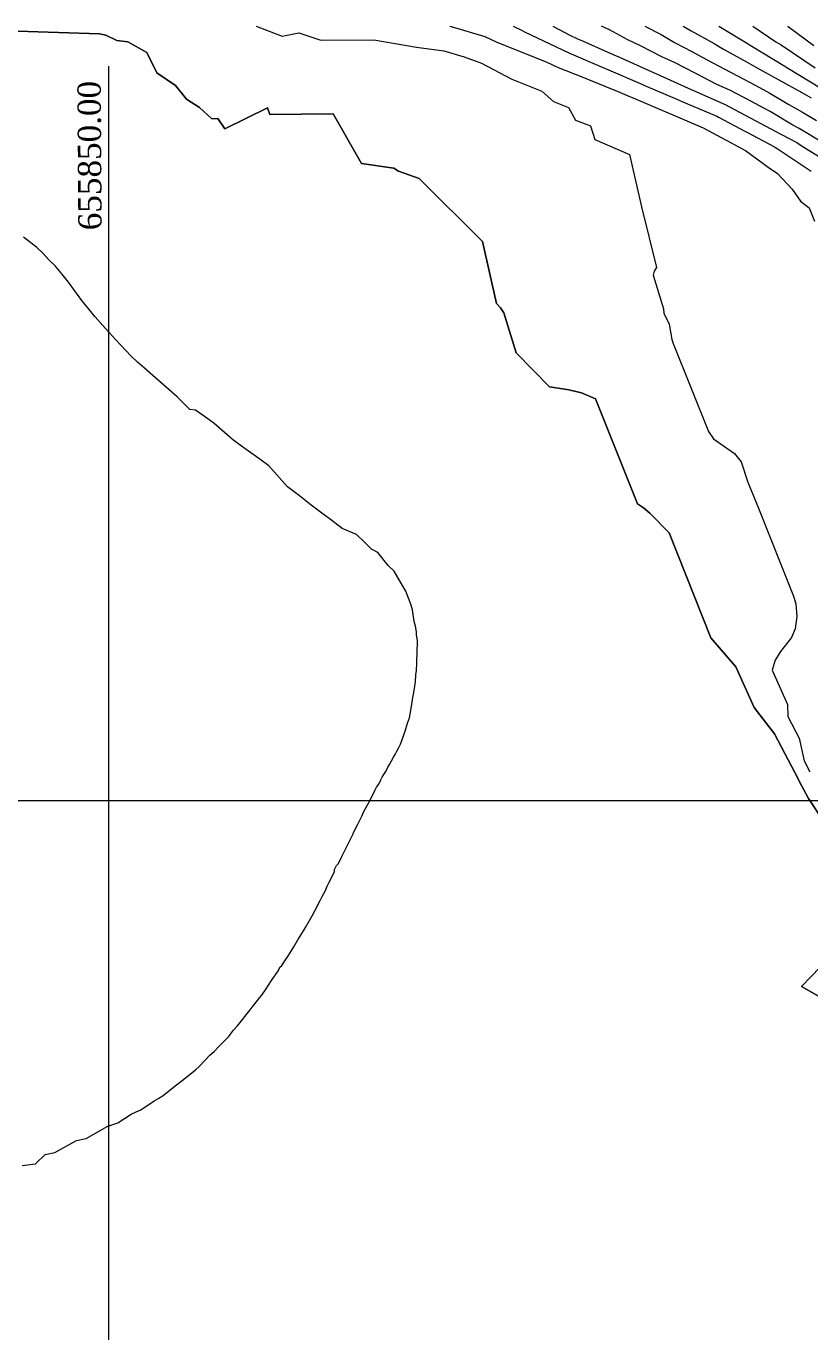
# Model space of a CAD drawing. Header units: metres. Extents: x -207 to 292, y -187 to 169.
# Drawn here: x 94.4 to 145, y 84.7 to 168.8 of the extents above; entities that cross this region are included whole.
import ezdxf

# ---------------------------------------------------------------- set-up
doc = ezdxf.new("R2010")
doc.units = ezdxf.units.M
for name, color, linetype, lineweight in [('C-TOPO-MAJR', 7, 'Continuous', 35), ('C-TOPO-MINR', 7, 'Continuous', 9), ('grilla', 7, 'Continuous', 9)]:
    doc.layers.add(name, color=color, linetype=linetype, lineweight=lineweight)
doc.layers.add('PR10-ARQ-PL-001-Emplazamiento-C-1_dwg', color=7, linetype='Continuous', lineweight=9, true_color=0x767676)
doc.layers.add('TEXTO', color=5, linetype='Continuous', lineweight=9, true_color=0x0000ff)
doc.styles.add('Times New Roman_2', font='times.ttf', dxfattribs={"height": 1.5})

# ---------------------------------------------------------------- blocks, each defined once
blk = doc.blocks.new('PR10-ARQ-PL-001-Emplazamiento-C-1_dwg-674643-PLANTA EMPLAZAMIENTO ACTUALIZADO')
at = {"layer": 'C-TOPO-MAJR', "color": 1, "lineweight": 9, "true_color": 0xff0000, "flags": 128}
for points in [[(94.169, 95.393), (95.036, 95.493), (95.651, 96.108), (96.278, 96.235), (97.676, 97.013), (98.303, 97.14), (99.701, 97.918), (100.35, 98.137), (101.203, 98.706), (101.517, 98.848), (101.832, 98.99), (102.685, 99.559), (102.974, 99.727), (103.264, 99.896), (104.03, 100.532), (104.578, 100.93), (105.345, 101.567), (105.607, 101.801), (106.28, 102.497), (106.543, 102.731), (106.879, 103.079), (107.216, 103.427), (107.464, 103.696), (107.802, 104.122), (108.05, 104.391), (108.388, 104.817), (108.527, 104.994), (108.865, 105.42), (109.004, 105.597), (109.342, 106.023), (109.482, 106.2), (109.621, 106.377), (109.904, 106.791), (110.013, 106.959), (110.296, 107.373), (110.405, 107.541), (110.688, 107.955), (110.779, 108.174), (110.907, 108.291), (111.19, 108.705), (111.299, 108.873), (111.569, 109.327), (111.678, 109.494), (111.948, 109.948), (112.057, 110.116), (112.192, 110.343), (112.301, 110.51), (112.436, 110.737), (112.605, 111.042), (112.875, 111.495), (113.044, 111.8), (113.379, 112.471), (113.506, 112.733), (113.727, 113.118), (113.841, 113.404), (113.969, 113.666), (114.123, 113.935), (114.303, 114.337), (114.31, 114.467), (114.444, 114.733), (114.558, 114.862), (114.765, 115.26), (114.893, 115.533), (115.021, 115.795), (115.355, 116.466), (115.483, 116.728), (115.557, 116.894), (115.818, 117.399), (115.945, 117.661), (116.073, 117.923), (116.2, 118.219), (116.408, 118.594), (116.596, 118.937), (116.713, 119.191), (116.888, 119.492), (116.931, 119.608), (117.025, 119.779), (117.158, 119.974), (117.294, 120.257), (117.388, 120.428), (117.482, 120.599), (117.611, 120.787), (117.751, 121.077), (117.845, 121.248), (118.115, 121.726), (118.209, 121.897), (118.303, 122.068), (118.437, 122.307), (118.572, 122.546), (118.628, 122.719), (118.798, 123.227), (118.854, 123.4), (119.023, 123.908), (119.136, 124.253), (119.267, 124.986), (119.307, 125.271), (119.348, 125.556), (119.412, 125.878), (119.479, 126.289), (119.519, 126.574), (119.543, 127.028), (119.584, 127.312), (119.608, 127.766), (119.606, 127.952), (119.63, 128.406), (119.628, 128.591), (119.652, 129.045), (119.65, 129.231), (119.588, 129.604), (119.586, 129.789), (119.524, 130.162), (119.487, 130.314), (119.449, 130.466), (119.326, 131.211), (119.251, 131.515), (118.897, 132.425), (118.636, 132.883), (118.392, 133.295), (118.147, 133.708), (117.756, 134.083), (117.09, 134.901), (116.699, 135.131), (116.211, 135.605), (115.724, 136.079), (114.804, 136.457), (114.042, 137.048), (113.57, 137.377), (112.809, 137.969), (112.047, 138.56), (111.285, 139.152), (110.083, 140.494), (109.495, 140.918), (108.907, 141.341), (108.319, 141.765), (107.731, 142.189), (106.523, 143.248), (105.935, 143.671), (105.347, 144.095), (104.978, 144.134), (104.171, 144.943), (102.964, 146.002), (102.067, 146.79), (101.618, 147.184), (101.17, 147.579), (100.219, 148.614), (99.545, 149.359), (99.208, 149.731), (98.871, 150.104), (98.019, 151.16), (97.157, 152.337), (96.731, 152.865), (96.518, 153.129), (96.305, 153.393), (95.923, 153.753), (95.509, 154.208), (95.127, 154.568), (94.266, 155.232)], [(145.71, 106.197), (144.404, 106.936), (149.202, 111.89)], [(145.833, 117.593), (144.857, 119.053), (144.421, 119.886), (143.985, 120.718), (143.549, 121.55), (142.677, 123.215), (141.359, 124.909), (140.18, 127.53), (138.576, 129.416), (135.881, 136.17), (134.644, 137.449), (134.23, 137.794), (133.836, 138.054), (131.141, 144.808), (130.239, 145.213), (129.412, 145.402), (128.168, 145.59), (126.027, 147.792), (125.226, 150.363), (125.015, 150.692), (124.756, 150.963), (123.844, 154.964), (119.761, 159.019), (118.434, 159.487), (118.134, 159.694), (116.038, 159.985), (114.218, 163.186), (110.138, 163.157), (109.995, 163.572), (107.237, 162.218), (106.787, 162.887), (106.397, 162.862), (105.605, 163.596), (104.756, 164.133), (104.063, 165.017), (102.852, 165.834), (102.207, 167.144), (100.994, 167.827), (100.277, 167.913), (99.558, 168.256), (99.157, 168.355), (93.865, 168.515)], [(145.718, 161.355), (144.267, 162.239), (143.852, 162.46), (142.401, 163.344), (141.986, 163.565), (141.154, 164.005), (139.791, 164.713), (138.961, 165.086), (137.597, 165.794), (136.234, 166.503), (135.404, 166.875), (134.04, 167.584), (133.21, 167.956), (132.033, 168.61), (131.509, 168.845)], [(143.5, 168.845), (143.546, 168.815), (145.202, 167.592)]]:
    blk.add_lwpolyline(points, dxfattribs=at)
at = {"layer": 'C-TOPO-MINR', "color": 9, "true_color": 0xc0c0c0, "flags": 128}
for points in [[(109.268, 168.845), (110.927, 168.198), (112.01, 168.415), (113.419, 167.941), (116.847, 167.966), (118.217, 167.727), (119.586, 167.488), (121.347, 167.243), (122.666, 166.855), (123.781, 166.462), (125.743, 165.415), (127.678, 164.65), (128.42, 163.977), (129.388, 163.594), (129.849, 162.79), (130.817, 162.408), (131.082, 161.526), (133.331, 160.561), (134.098, 157.199), (135.058, 153.289), (134.906, 153.05), (134.84, 152.784), (135.513, 150.624), (135.536, 150.345), (135.885, 149.633), (136.052, 148.643), (136.147, 148.387), (138.412, 142.711), (138.738, 142.243), (140.102, 141.283), (140.52, 140.758), (140.959, 139.435), (141.633, 137.776), (143.898, 132.1), (144.042, 131.607), (144.116, 130.786), (144.003, 129.988), (143.775, 129.429), (143.053, 128.52), (142.707, 127.979), (142.52, 127.323), (143.511, 125.121), (143.52, 124.341), (144.253, 122.942), (144.591, 121.476), (144.957, 120.777)], [(121.739, 168.845), (121.821, 168.815), (124.003, 168.173), (124.761, 167.81), (127.962, 166.545), (128.72, 166.182), (130.321, 165.55), (130.929, 165.29), (132.53, 164.657), (133.139, 164.397), (133.748, 164.137), (137.468, 162.542), (138.077, 162.282), (139.888, 161.318), (140.35, 161.071), (140.811, 160.824), (142.259, 159.742), (142.857, 159.342), (143.8, 158.342), (144.345, 157.564), (144.91, 157.12), (145.243, 156.278)], [(125.817, 168.845), (126.396, 168.569), (126.563, 168.48), (129.412, 167.116), (131.702, 166.138), (131.826, 166.082), (134.115, 165.104), (134.24, 165.048), (136.529, 164.07), (136.654, 164.014), (138.943, 163.036), (139.067, 162.98), (140.803, 162.051), (140.927, 161.985), (142.663, 161.056), (142.725, 161.023), (142.788, 160.99), (145.039, 159.484)], [(128.38, 168.845), (129.487, 168.264), (129.931, 168.051), (130.289, 167.898), (132.321, 166.985), (132.679, 166.833), (134.712, 165.92), (135.069, 165.767), (137.102, 164.854), (137.459, 164.702), (139.492, 163.789), (139.763, 163.644), (141.799, 162.565), (142.07, 162.42), (143.088, 161.881), (144.106, 161.342), (144.457, 161.107), (145.678, 160.36)], [(134.314, 168.845), (135.355, 168.304), (136.234, 167.783), (137.38, 167.188), (138.279, 166.697), (139.424, 166.102), (140.323, 165.611), (141.469, 165.016), (142.367, 164.526), (143.586, 163.782), (144.485, 163.292), (145.388, 162.763)], [(136.783, 168.845), (137.3, 168.534), (138.787, 167.722), (139.381, 167.364), (140.867, 166.553), (141.461, 166.195), (142.948, 165.383), (144.435, 164.572), (145.029, 164.214)], [(139.077, 168.845), (140.965, 167.708), (141.099, 167.617), (143.333, 166.271), (143.467, 166.18), (145.701, 164.834)], [(141.266, 168.845), (142.751, 167.841), (143.1, 167.631), (145.296, 166.146)]]:
    blk.add_lwpolyline(points, dxfattribs=at)
at = {"layer": 'grilla'}
for p, q in [((99.742, 166.258), (99.742, -186.737)), ((-207.182, 118.918), (240.531, 118.918))]:
    blk.add_line(p, q, dxfattribs=at)
at = {"layer": 'TEXTO', "color": 7, "insert": (97.792, 155.679), "char_height": 1.5, "width": 11.53286, "attachment_point": 1, "rotation": 90.34316, "line_spacing_factor": 1.029793, "style": 'Times New Roman_2'}
blk.add_mtext('655850.00', dxfattribs=at)

msp = doc.modelspace()

# ---------------------------------------------------------------- linework, layer by layer
at = {"layer": 'C-TOPO-MAJR', "color": 1, "lineweight": 9, "true_color": 0xff0000, "flags": 128}
for points in [[(93.865, 168.515), (99.157, 168.355), (99.558, 168.256), (100.277, 167.913), (100.994, 167.827), (102.207, 167.144), (102.852, 165.834), (104.063, 165.017), (104.756, 164.133), (105.605, 163.596), (106.397, 162.862), (106.787, 162.887), (107.237, 162.218), (109.995, 163.572), (110.138, 163.157), (114.218, 163.186), (116.038, 159.985), (118.134, 159.694), (118.434, 159.487), (119.761, 159.019), (123.844, 154.964), (124.756, 150.963), (125.015, 150.692), (125.226, 150.363), (126.027, 147.792), (128.168, 145.59), (129.412, 145.402), (130.239, 145.213), (131.141, 144.808), (133.836, 138.054), (134.23, 137.794), (134.644, 137.449), (135.881, 136.17), (138.576, 129.416), (140.18, 127.53), (141.359, 124.909), (142.677, 123.215), (143.549, 121.55), (143.985, 120.718), (144.421, 119.886), (144.857, 119.053), (145.833, 117.593)], [(145.718, 161.355), (144.267, 162.239), (143.852, 162.46), (142.401, 163.344), (141.986, 163.565), (141.154, 164.005), (139.791, 164.713), (138.961, 165.086), (137.597, 165.794), (136.234, 166.503), (135.404, 166.875), (134.04, 167.584), (133.21, 167.956), (132.033, 168.61), (131.509, 168.845)], [(143.5, 168.845), (143.546, 168.815), (145.202, 167.592)], [(94.169, 95.393), (95.036, 95.493), (95.651, 96.108), (96.278, 96.235), (97.676, 97.013), (98.303, 97.14), (99.701, 97.918), (100.35, 98.137), (101.203, 98.706), (101.517, 98.848), (101.832, 98.99), (102.685, 99.559), (102.974, 99.727), (103.264, 99.896), (104.03, 100.532), (104.578, 100.93), (105.345, 101.567), (105.607, 101.801), (106.28, 102.497), (106.543, 102.731), (106.879, 103.079), (107.216, 103.427), (107.464, 103.696), (107.802, 104.122), (108.05, 104.391), (108.388, 104.817), (108.527, 104.994), (108.865, 105.42), (109.004, 105.597), (109.342, 106.023), (109.482, 106.2), (109.621, 106.377), (109.904, 106.791), (110.013, 106.959), (110.296, 107.373), (110.405, 107.541), (110.688, 107.955), (110.779, 108.174), (110.907, 108.291), (111.19, 108.705), (111.299, 108.873), (111.569, 109.327), (111.678, 109.494), (111.948, 109.948), (112.057, 110.116), (112.192, 110.343), (112.301, 110.51), (112.436, 110.737), (112.605, 111.042), (112.875, 111.495), (113.044, 111.8), (113.379, 112.471), (113.506, 112.733), (113.727, 113.118), (113.841, 113.404), (113.969, 113.666), (114.123, 113.935), (114.303, 114.337), (114.31, 114.467), (114.444, 114.733), (114.558, 114.862), (114.765, 115.26), (114.893, 115.533), (115.021, 115.795), (115.355, 116.466), (115.483, 116.728), (115.557, 116.894), (115.818, 117.399), (115.945, 117.661), (116.073, 117.923), (116.2, 118.219), (116.408, 118.594), (116.596, 118.937), (116.713, 119.191), (116.888, 119.492), (116.931, 119.608), (117.025, 119.779), (117.158, 119.974), (117.294, 120.257), (117.388, 120.428), (117.482, 120.599), (117.611, 120.787), (117.751, 121.077), (117.845, 121.248), (118.115, 121.726), (118.209, 121.897), (118.303, 122.068), (118.437, 122.307), (118.572, 122.546), (118.628, 122.719), (118.798, 123.227), (118.854, 123.4), (119.023, 123.908), (119.136, 124.253), (119.267, 124.986), (119.307, 125.271), (119.348, 125.556), (119.412, 125.878), (119.479, 126.289), (119.519, 126.574), (119.543, 127.028), (119.584, 127.312), (119.608, 127.766), (119.606, 127.952), (119.63, 128.406), (119.628, 128.591), (119.652, 129.045), (119.65, 129.231), (119.588, 129.604), (119.586, 129.789), (119.524, 130.162), (119.487, 130.314), (119.449, 130.466), (119.326, 131.211), (119.251, 131.515), (118.897, 132.425), (118.636, 132.883), (118.392, 133.295), (118.147, 133.708), (117.756, 134.083), (117.09, 134.901), (116.699, 135.131), (116.211, 135.605), (115.724, 136.079), (114.804, 136.457), (114.042, 137.048), (113.57, 137.377), (112.809, 137.969), (112.047, 138.56), (111.285, 139.152), (110.083, 140.494), (109.495, 140.918), (108.907, 141.341), (108.319, 141.765), (107.731, 142.189), (106.523, 143.248), (105.935, 143.671), (105.347, 144.095), (104.978, 144.134), (104.171, 144.943), (102.964, 146.002), (102.067, 146.79), (101.618, 147.184), (101.17, 147.579), (100.219, 148.614), (99.545, 149.359), (99.208, 149.731), (98.871, 150.104), (98.019, 151.16), (97.157, 152.337), (96.731, 152.865), (96.518, 153.129), (96.305, 153.393), (95.923, 153.753), (95.509, 154.208), (95.127, 154.568), (94.266, 155.232)], [(149.202, 111.89), (144.404, 106.936), (145.71, 106.197)]]:
    msp.add_lwpolyline(points, dxfattribs=at)
at = {"layer": 'C-TOPO-MINR', "color": 9, "true_color": 0xc0c0c0, "flags": 128}
for points in [[(109.268, 168.845), (110.927, 168.198), (112.01, 168.415), (113.419, 167.941), (116.847, 167.966), (118.217, 167.727), (119.586, 167.488), (121.347, 167.243), (122.666, 166.855), (123.781, 166.462), (125.743, 165.415), (127.678, 164.65), (128.42, 163.977), (129.388, 163.594), (129.849, 162.79), (130.817, 162.408), (131.082, 161.526), (133.331, 160.561), (134.098, 157.199), (135.058, 153.289), (134.906, 153.05), (134.84, 152.784), (135.513, 150.624), (135.536, 150.345), (135.885, 149.633), (136.052, 148.643), (136.147, 148.387), (138.412, 142.711), (138.738, 142.243), (140.102, 141.283), (140.52, 140.758), (140.959, 139.435), (141.633, 137.776), (143.898, 132.1), (144.042, 131.607), (144.116, 130.786), (144.003, 129.988), (143.775, 129.429), (143.053, 128.52), (142.707, 127.979), (142.52, 127.323), (143.511, 125.121), (143.52, 124.341), (144.253, 122.942), (144.591, 121.476), (144.957, 120.777)], [(121.739, 168.845), (121.821, 168.815), (124.003, 168.173), (124.761, 167.81), (127.962, 166.545), (128.72, 166.182), (130.321, 165.55), (130.929, 165.29), (132.53, 164.657), (133.139, 164.397), (133.748, 164.137), (137.468, 162.542), (138.077, 162.282), (139.888, 161.318), (140.35, 161.071), (140.811, 160.824), (142.259, 159.742), (142.857, 159.342), (143.8, 158.342), (144.345, 157.564), (144.91, 157.12), (145.243, 156.278)], [(125.817, 168.845), (126.396, 168.569), (126.563, 168.48), (129.412, 167.116), (131.702, 166.138), (131.826, 166.082), (134.115, 165.104), (134.24, 165.048), (136.529, 164.07), (136.654, 164.014), (138.943, 163.036), (139.067, 162.98), (140.803, 162.051), (140.927, 161.985), (142.663, 161.056), (142.725, 161.023), (142.788, 160.99), (145.039, 159.484)], [(128.38, 168.845), (129.487, 168.264), (129.931, 168.051), (130.289, 167.898), (132.321, 166.985), (132.679, 166.833), (134.712, 165.92), (135.069, 165.767), (137.102, 164.854), (137.459, 164.702), (139.492, 163.789), (139.763, 163.644), (141.799, 162.565), (142.07, 162.42), (143.088, 161.881), (144.106, 161.342), (144.457, 161.107), (145.678, 160.36)], [(134.314, 168.845), (135.355, 168.304), (136.234, 167.783), (137.38, 167.188), (138.279, 166.697), (139.424, 166.102), (140.323, 165.611), (141.469, 165.016), (142.367, 164.526), (143.586, 163.782), (144.485, 163.292), (145.388, 162.763)], [(136.783, 168.845), (137.3, 168.534), (138.787, 167.722), (139.381, 167.364), (140.867, 166.553), (141.461, 166.195), (142.948, 165.383), (144.435, 164.572), (145.029, 164.214)], [(139.077, 168.845), (140.965, 167.708), (141.099, 167.617), (143.333, 166.271), (143.467, 166.18), (145.701, 164.834)], [(141.266, 168.845), (142.751, 167.841), (143.1, 167.631), (145.296, 166.146)]]:
    msp.add_lwpolyline(points, dxfattribs=at)

# ---------------------------------------------------------------- block references
at = {"layer": 'PR10-ARQ-PL-001-Emplazamiento-C-1_dwg', "color": 7}
msp.add_blockref('PR10-ARQ-PL-001-Emplazamiento-C-1_dwg-674643-PLANTA EMPLAZAMIENTO ACTUALIZADO', (0, 0), dxfattribs=at)

doc.saveas('drawing.dxf')
